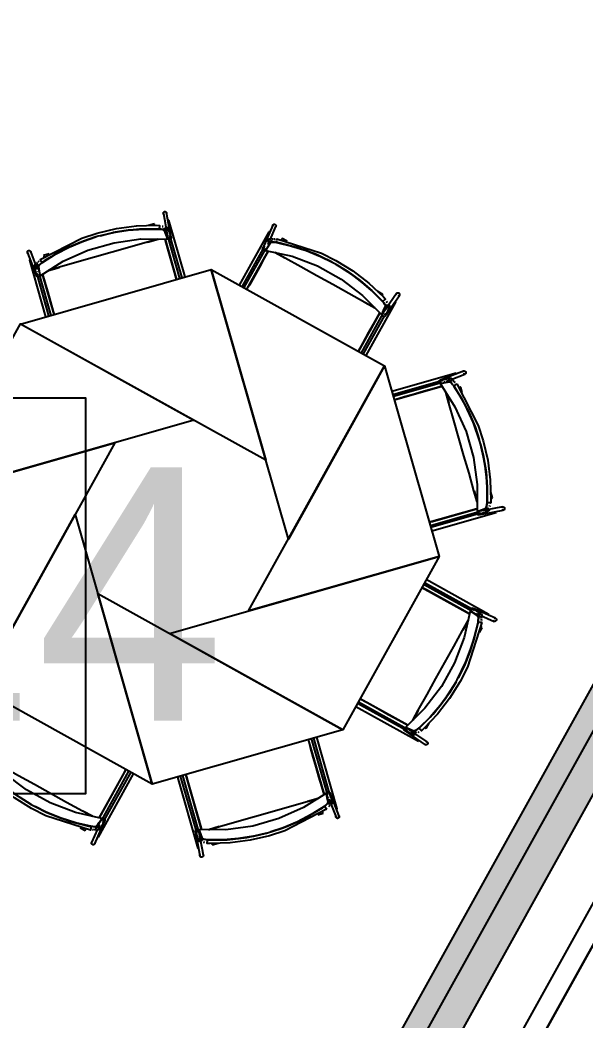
# Model space of a CAD drawing. Header units: metres. Extents: x 2.3 to 42.8, y 0.9 to 31.9.
# Drawn here: x 37.217 to 37.932, y 24.863 to 26.128 of the extents above; entities that cross this region are included whole.
import ezdxf

# ---------------------------------------------------------------- set-up
doc = ezdxf.new("R2010")
doc.units = ezdxf.units.M
for name, color, linetype in [('ARREDI', 9, 'Continuous'), ('PARETI_STRUTTURE', 7, 'Continuous'), ('PILASTRI_SETTI', 8, 'Continuous'), ('PORTE_SCALE', 2, 'Continuous'), ('WAYFINDING_RIQUADRI', 7, 'Continuous'), ('WAYFINDING_TESTI', 7, 'Continuous')]:
    doc.layers.add(name, color=color, linetype=linetype)

msp = doc.modelspace()

# ---------------------------------------------------------------- linework, layer by layer
at = {"layer": 'ARREDI'}
for points in [[(37.399, 25.8815), (37.3984, 25.882), (37.398, 25.8826), (37.3979, 25.8831), (37.3979, 25.8831), (37.3978, 25.8833), (37.3979, 25.8841), (37.3983, 25.8847)], [(37.3982, 25.8847), (37.3988, 25.8852), (37.3995, 25.8856), (37.4002, 25.8856), (37.401, 25.8854), (37.4016, 25.885), (37.402, 25.8843), (37.4021, 25.8839), (37.4021, 25.8836), (37.4021, 25.8829), (37.4017, 25.8822)], [(37.4041, 25.8745), (37.4034, 25.8743)], [(37.4048, 25.8747), (37.4046, 25.8746), (37.4041, 25.8745)], [(37.4049, 25.8747), (37.4049, 25.8747)], [(37.2452, 25.8213), (37.2432, 25.8199), (37.2415, 25.8183), (37.2404, 25.817), (37.2401, 25.8162), (37.2412, 25.8104), (37.2424, 25.8046), (37.2713, 25.8229), (37.3026, 25.8369), (37.3356, 25.8463), (37.3695, 25.851), (37.4037, 25.8508), (37.4016, 25.8563), (37.3995, 25.8618)], [(37.3181, 25.8551), (37.334, 25.859)], [(37.334, 25.8589), (37.3182, 25.8551)], [(37.3924, 25.8635), (37.3729, 25.8636), (37.3535, 25.8621), (37.3346, 25.8591)], [(37.3346, 25.8591), (37.3536, 25.8621), (37.373, 25.8636), (37.3925, 25.8635)], [(37.3872, 25.8681), (37.387, 25.8688), (37.3868, 25.8694), (37.3867, 25.8699), (37.3866, 25.8702)], [(37.3866, 25.8702), (37.3866, 25.8702)], [(37.3995, 25.8618), (37.3988, 25.8623), (37.3972, 25.8629), (37.395, 25.8633), (37.3925, 25.8635)], [(37.3925, 25.8635), (37.3951, 25.8633), (37.3973, 25.8629), (37.3989, 25.8623), (37.3996, 25.8618)], [(37.3928, 25.8652), (37.3928, 25.8645), (37.3928, 25.8641), (37.3927, 25.8638)], [(37.393, 25.8679), (37.393, 25.8681), (37.393, 25.8681), (37.393, 25.8681), (37.393, 25.8678), (37.3929, 25.8673), (37.3929, 25.8667), (37.3929, 25.8659), (37.3928, 25.8652)], [(37.3963, 25.8669), (37.3976, 25.8667)], [(37.3976, 25.8667), (37.3963, 25.8669)], [(37.4032, 25.8627), (37.4027, 25.8622), (37.402, 25.8619), (37.4012, 25.8618), (37.4005, 25.862), (37.3999, 25.8625), (37.3999, 25.8625), (37.3995, 25.8631), (37.3995, 25.8632), (37.3993, 25.8638), (37.3994, 25.8645)], [(37.3999, 25.8657), (37.402, 25.8601), (37.4025, 25.8588)], [(37.4003, 25.8657), (37.401, 25.866), (37.4017, 25.8661), (37.4025, 25.8659), (37.4031, 25.8655), (37.4031, 25.8654), (37.4035, 25.8649), (37.4035, 25.8647), (37.4036, 25.8641), (37.4035, 25.8634), (37.4032, 25.8627)], [(37.5321, 25.8598), (37.5317, 25.8601), (37.5314, 25.8602)], [(37.5314, 25.8602), (37.5314, 25.8602)], [(37.5327, 25.8595), (37.5321, 25.8598)], [(37.5361, 25.8668), (37.536, 25.8675), (37.5361, 25.8683), (37.5361, 25.8685), (37.5361, 25.8685), (37.5364, 25.8689), (37.5369, 25.8694), (37.5376, 25.8697), (37.5384, 25.8698), (37.5391, 25.8695), (37.5397, 25.8691), (37.5401, 25.8685)], [(37.5401, 25.8685), (37.5403, 25.8677), (37.5402, 25.867), (37.5401, 25.8668), (37.5401, 25.8668), (37.5399, 25.8663), (37.5393, 25.8658)], [(37.2452, 25.8213), (37.2616, 25.8317), (37.2789, 25.8407), (37.2969, 25.8483), (37.3127, 25.8536)], [(37.3127, 25.8536), (37.2969, 25.8483), (37.279, 25.8408), (37.2617, 25.8318), (37.2453, 25.8214)], [(37.3913, 25.8508), (37.3775, 25.8469), (37.3554, 25.8406), (37.3332, 25.8342), (37.311, 25.8279), (37.2888, 25.8215), (37.2667, 25.8152), (37.2529, 25.8112)], [(37.3779, 25.847), (37.3913, 25.8508)], [(37.4147, 25.7999), (37.4121, 25.8091), (37.4079, 25.8238), (37.4037, 25.8385), (37.4002, 25.8508)], [(37.404, 25.8538), (37.4037, 25.8508)], [(37.4037, 25.8508), (37.404, 25.8538)], [(37.4075, 25.8512), (37.4069, 25.8507), (37.4063, 25.8504), (37.4055, 25.8504), (37.4048, 25.8506), (37.4042, 25.851)], [(37.4052, 25.8546), (37.406, 25.8546), (37.4067, 25.8544), (37.4073, 25.854), (37.4077, 25.8534), (37.4079, 25.8529), (37.4079, 25.8529), (37.4079, 25.8527), (37.4078, 25.8519), (37.4075, 25.8512)], [(37.5409, 25.8465), (37.5385, 25.8468), (37.5362, 25.8469), (37.5345, 25.8468), (37.5337, 25.8464), (37.5304, 25.8415), (37.5271, 25.8366), (37.5605, 25.8291), (37.5925, 25.8169), (37.6224, 25.8002), (37.6497, 25.7795), (37.6738, 25.7551), (37.6762, 25.7605), (37.6786, 25.7659)], [(37.53, 25.844), (37.5309, 25.8454), (37.5333, 25.8489)], [(37.5303, 25.8482), (37.5301, 25.8489), (37.5302, 25.8496), (37.5304, 25.8501), (37.5305, 25.8503), (37.531, 25.8507), (37.5311, 25.8508), (37.5317, 25.8511), (37.5325, 25.8511), (37.5332, 25.8509), (37.5338, 25.8504)], [(37.5342, 25.8498), (37.5344, 25.849), (37.5343, 25.8483), (37.5341, 25.8478), (37.534, 25.8476), (37.5334, 25.8472), (37.5328, 25.8469), (37.532, 25.8469), (37.5313, 25.8471), (37.5307, 25.8475), (37.5303, 25.8482)], [(37.5336, 25.8464), (37.5344, 25.8468), (37.5361, 25.8469), (37.5383, 25.8468), (37.5409, 25.8465)], [(37.535, 25.8506), (37.5367, 25.8508)], [(37.5366, 25.8508), (37.535, 25.8506)], [(37.5389, 25.8507), (37.5376, 25.8507)], [(37.5378, 25.8507), (37.539, 25.8506)], [(37.5403, 25.8505), (37.5413, 25.8503)], [(37.5413, 25.8503), (37.5403, 25.8505)], [(37.5407, 25.8469), (37.5408, 25.8471), (37.5409, 25.8476), (37.541, 25.8482)], [(37.5409, 25.8465), (37.5599, 25.8421), (37.5785, 25.8363), (37.5965, 25.829), (37.6114, 25.8215)], [(37.6114, 25.8215), (37.5966, 25.829), (37.5785, 25.8363), (37.56, 25.8421), (37.541, 25.8464)], [(37.5411, 25.8489), (37.5412, 25.8497), (37.5413, 25.8503)], [(37.5414, 25.8508), (37.5415, 25.8511), (37.5415, 25.8511), (37.5415, 25.8511)], [(37.5481, 25.8516), (37.548, 25.8514), (37.5477, 25.851), (37.5474, 25.8504), (37.5471, 25.8498)], [(37.2275, 25.8324), (37.2268, 25.8328), (37.2264, 25.8333), (37.2263, 25.8336), (37.2262, 25.8336), (37.2261, 25.834), (37.2261, 25.8348), (37.2264, 25.8355), (37.2269, 25.836), (37.2276, 25.8364), (37.2283, 25.8365), (37.2291, 25.8363)], [(37.2291, 25.8364), (37.2297, 25.836), (37.2302, 25.8354), (37.2303, 25.8352), (37.2303, 25.8351), (37.2304, 25.8347), (37.2304, 25.8339), (37.2301, 25.8332)], [(37.5305, 25.8358), (37.5255, 25.8267), (37.5192, 25.8154), (37.5129, 25.8041), (37.5066, 25.7928), (37.5036, 25.7874)], [(37.5235, 25.8379), (37.5233, 25.8387), (37.5234, 25.8394), (37.5235, 25.8396), (37.5235, 25.8397), (37.5238, 25.8401), (37.5243, 25.8406), (37.525, 25.8409), (37.5258, 25.8409)], [(37.5272, 25.8375), (37.5267, 25.837), (37.526, 25.8367), (37.5253, 25.8367), (37.5245, 25.8369), (37.5239, 25.8373), (37.5235, 25.8379)], [(37.5271, 25.8366), (37.5274, 25.8389)], [(37.5392, 25.8339), (37.5514, 25.8271)], [(37.6651, 25.764), (37.6525, 25.7709), (37.6324, 25.7821), (37.6122, 25.7933), (37.592, 25.8045), (37.5718, 25.8158), (37.5517, 25.8269), (37.5392, 25.8339)], [(37.2295, 25.8246), (37.229, 25.8245), (37.2288, 25.8244), (37.2287, 25.8244), (37.2287, 25.8244)], [(37.2302, 25.8248), (37.2295, 25.8246)], [(37.2381, 25.8201), (37.2392, 25.8214)], [(37.2391, 25.8214), (37.2381, 25.8201)], [(37.2399, 25.822), (37.2409, 25.823)], [(37.2408, 25.8229), (37.2399, 25.822)], [(37.2401, 25.8162), (37.2404, 25.817), (37.2415, 25.8183), (37.2431, 25.8198), (37.2452, 25.8213)], [(37.2419, 25.8237), (37.2428, 25.8244)], [(37.2428, 25.8244), (37.2419, 25.8237)], [(37.2423, 25.8251), (37.2423, 25.825)], [(37.244, 25.8226), (37.2436, 25.8232), (37.2432, 25.8238), (37.2428, 25.8244), (37.2425, 25.8248), (37.2423, 25.825)], [(37.2448, 25.8215), (37.2447, 25.8217), (37.2444, 25.8221), (37.244, 25.8226)], [(37.2466, 25.8301), (37.2467, 25.8299), (37.2468, 25.8294), (37.247, 25.8288), (37.2472, 25.828)], [(37.2365, 25.8151), (37.2359, 25.8154), (37.2354, 25.816), (37.2352, 25.8166), (37.2352, 25.8167), (37.2352, 25.8174), (37.2352, 25.8174), (37.2355, 25.8181), (37.236, 25.8187), (37.2367, 25.819), (37.2374, 25.8191)], [(37.2381, 25.819), (37.2388, 25.8186), (37.2392, 25.818), (37.2394, 25.8174), (37.2395, 25.8173), (37.2394, 25.8166), (37.2391, 25.8159), (37.2386, 25.8153), (37.238, 25.815), (37.2372, 25.8149), (37.2365, 25.8151)], [(37.2392, 25.8119), (37.2389, 25.8135), (37.2381, 25.8177)], [(37.2397, 25.8094), (37.2395, 25.8103)], [(37.2529, 25.8112), (37.2663, 25.8151)], [(37.6303, 25.8103), (37.6163, 25.8187)], [(37.6163, 25.8187), (37.6303, 25.8102)], [(37.6748, 25.7722), (37.6611, 25.786), (37.6463, 25.7986), (37.6308, 25.8099)], [(37.6308, 25.8099), (37.6464, 25.7986), (37.6612, 25.7859), (37.6749, 25.7721)], [(37.2389, 25.803), (37.2383, 25.8034), (37.2378, 25.804), (37.2377, 25.8042), (37.2377, 25.8043), (37.2376, 25.8047), (37.2376, 25.8055), (37.2379, 25.8062), (37.2384, 25.8067)], [(37.2419, 25.8054), (37.2419, 25.8046), (37.2416, 25.8039), (37.2411, 25.8034), (37.2404, 25.803), (37.2397, 25.8029), (37.2389, 25.803)], [(37.2424, 25.8046), (37.241, 25.8064)], [(37.2454, 25.8065), (37.2482, 25.7965), (37.2518, 25.784), (37.2553, 25.7716), (37.2589, 25.7592), (37.2599, 25.7557)], [(37.6921, 25.781), (37.6923, 25.7817), (37.6925, 25.7821), (37.6925, 25.7822), (37.6926, 25.7824), (37.6932, 25.7828), (37.6939, 25.783)], [(37.6939, 25.7831), (37.6947, 25.783), (37.6954, 25.7828), (37.6959, 25.7823), (37.6963, 25.7816), (37.6964, 25.7809), (37.6963, 25.7801), (37.6961, 25.7797), (37.6961, 25.7797), (37.6959, 25.7795), (37.6953, 25.779), (37.6946, 25.7788)], [(37.6529, 25.7707), (37.6651, 25.764)], [(37.6744, 25.7791), (37.6747, 25.7797), (37.6751, 25.7803), (37.6753, 25.7807), (37.6754, 25.7809)], [(37.6786, 25.7659), (37.6785, 25.7668), (37.6777, 25.7683), (37.6764, 25.7702), (37.6749, 25.7721)], [(37.6749, 25.7721), (37.6765, 25.7701), (37.6778, 25.7683), (37.6785, 25.7668), (37.6787, 25.7659)], [(37.6763, 25.7731), (37.6758, 25.7726), (37.6754, 25.7723), (37.6753, 25.7722)], [(37.6783, 25.7749), (37.6785, 25.775), (37.6785, 25.775), (37.6785, 25.775), (37.6782, 25.7748), (37.6779, 25.7745), (37.6774, 25.7741), (37.6768, 25.7736), (37.6763, 25.7731)], [(37.68, 25.7718), (37.6807, 25.7708)], [(37.6808, 25.7707), (37.68, 25.7718)], [(37.6908, 25.7717), (37.6902, 25.772)], [(37.6916, 25.7713), (37.6916, 25.7713), (37.6915, 25.7713), (37.6913, 25.7715), (37.6908, 25.7717)], [(37.6444, 25.7092), (37.6503, 25.7198), (37.6577, 25.7331), (37.6651, 25.7465), (37.6713, 25.7577)], [(37.6816, 25.7684), (37.6792, 25.763), (37.6786, 25.7617)], [(37.6819, 25.764), (37.6811, 25.764), (37.6804, 25.7643), (37.6799, 25.7648), (37.6795, 25.7654), (37.6794, 25.7661), (37.6795, 25.7668), (37.6796, 25.767), (37.6799, 25.7675), (37.6805, 25.7679), (37.6812, 25.7682)], [(37.6826, 25.7679), (37.6832, 25.7674), (37.6836, 25.7668), (37.6837, 25.766), (37.6837, 25.766), (37.6836, 25.7653), (37.6835, 25.7652), (37.6832, 25.7647), (37.6826, 25.7642), (37.6819, 25.764)], [(37.6761, 25.7571), (37.6738, 25.7551)], [(37.6738, 25.7551), (37.6761, 25.7571)], [(37.6768, 25.7528), (37.676, 25.7529), (37.6753, 25.7531), (37.6748, 25.7536), (37.6744, 25.7543), (37.6743, 25.755)], [(37.6776, 25.7568), (37.6781, 25.7563), (37.6785, 25.7557), (37.6786, 25.7549), (37.6785, 25.7542), (37.6782, 25.7537), (37.6782, 25.7537), (37.6781, 25.7535), (37.6775, 25.7531), (37.6768, 25.7528)], [(37.7759, 25.6829), (37.7763, 25.6835), (37.7769, 25.684), (37.7771, 25.6841), (37.7771, 25.6841), (37.7776, 25.6842), (37.7783, 25.6842), (37.779, 25.6839), (37.7796, 25.6834), (37.7799, 25.6827), (37.78, 25.682), (37.7799, 25.6813)], [(37.7489, 25.6685), (37.7481, 25.6685), (37.7474, 25.6688), (37.7469, 25.6693), (37.7465, 25.6699), (37.7464, 25.6707), (37.7466, 25.6714)], [(37.7466, 25.6714), (37.747, 25.6721), (37.7475, 25.6725), (37.7478, 25.6726), (37.7478, 25.6726), (37.7482, 25.6728), (37.749, 25.6727), (37.7497, 25.6724), (37.7502, 25.6719)], [(37.7649, 25.6652), (37.7634, 25.6671), (37.7619, 25.6688), (37.7606, 25.6699), (37.7597, 25.6702), (37.7539, 25.6691), (37.7481, 25.668), (37.7664, 25.639), (37.7804, 25.6077), (37.7898, 25.5748), (37.7945, 25.5408), (37.7943, 25.5066), (37.7998, 25.5087), (37.8053, 25.5108)], [(37.7481, 25.668), (37.7499, 25.6694)], [(37.7529, 25.6706), (37.7538, 25.6708)], [(37.7554, 25.6711), (37.757, 25.6714), (37.7612, 25.6723)], [(37.7625, 25.6722), (37.7621, 25.6716), (37.7615, 25.6711), (37.761, 25.6709), (37.7608, 25.6709), (37.7601, 25.6709), (37.7594, 25.6712), (37.7589, 25.6717), (37.7585, 25.6724), (37.7584, 25.6731), (37.7586, 25.6739)], [(37.7586, 25.6739), (37.759, 25.6745), (37.7595, 25.675), (37.7601, 25.6752), (37.7602, 25.6752), (37.7609, 25.6752), (37.761, 25.6752), (37.7616, 25.6749), (37.7622, 25.6744), (37.7625, 25.6737), (37.7626, 25.673)], [(37.7597, 25.6703), (37.7605, 25.67), (37.7618, 25.6689), (37.7633, 25.6672), (37.7649, 25.6652)], [(37.7636, 25.6723), (37.7649, 25.6712)], [(37.7649, 25.6712), (37.7636, 25.6723)], [(37.7655, 25.6705), (37.7665, 25.6695)], [(37.7664, 25.6695), (37.7655, 25.6705)], [(37.7681, 25.6808), (37.768, 25.6813), (37.7679, 25.6816), (37.7679, 25.6816), (37.7679, 25.6816)], [(37.7683, 25.6802), (37.7681, 25.6808)], [(37.7799, 25.6813), (37.7795, 25.6806), (37.7789, 25.6802), (37.7787, 25.6801), (37.7787, 25.6801), (37.7782, 25.6799), (37.7774, 25.68), (37.7767, 25.6802)], [(37.75, 25.665), (37.74, 25.6621), (37.7276, 25.6586), (37.7151, 25.655), (37.7027, 25.6515), (37.6903, 25.6479)], [(37.7548, 25.6575), (37.7586, 25.644)], [(37.7943, 25.519), (37.7904, 25.5328), (37.7841, 25.5549), (37.7777, 25.5771), (37.7714, 25.5994), (37.765, 25.6216), (37.7587, 25.6437), (37.7548, 25.6575)], [(37.7649, 25.6652), (37.7752, 25.6487), (37.7842, 25.6314), (37.7918, 25.6135), (37.7971, 25.5976)], [(37.7971, 25.5976), (37.7919, 25.6134), (37.7843, 25.6314), (37.7753, 25.6486), (37.7649, 25.6651)], [(37.7651, 25.6656), (37.7652, 25.6657), (37.7656, 25.666), (37.7661, 25.6663)], [(37.7661, 25.6663), (37.7667, 25.6667), (37.7674, 25.6672), (37.7679, 25.6676), (37.7683, 25.6679), (37.7685, 25.668)], [(37.7672, 25.6684), (37.7679, 25.6676)], [(37.7679, 25.6676), (37.7673, 25.6684)], [(37.7686, 25.668), (37.7686, 25.668)], [(37.7736, 25.6637), (37.7734, 25.6637), (37.7729, 25.6635), (37.7723, 25.6633), (37.7716, 25.6631)], [(37.8025, 25.5764), (37.7986, 25.5922)], [(37.7986, 25.5922), (37.8025, 25.5763)], [(37.807, 25.518), (37.8071, 25.5374), (37.8056, 25.5568), (37.8026, 25.5758)], [(37.8026, 25.5757), (37.8056, 25.5567), (37.8071, 25.5373), (37.807, 25.5178)], [(37.7905, 25.5325), (37.7943, 25.519)], [(37.8053, 25.5108), (37.8059, 25.5115), (37.8064, 25.5131), (37.8068, 25.5154), (37.807, 25.5178)], [(37.807, 25.5178), (37.8068, 25.5153), (37.8064, 25.513), (37.8059, 25.5115), (37.8053, 25.5108)], [(37.8087, 25.5175), (37.8081, 25.5176), (37.8076, 25.5176), (37.8074, 25.5176)], [(37.8114, 25.5174), (37.8116, 25.5174), (37.8117, 25.5174), (37.8116, 25.5174), (37.8113, 25.5174), (37.8108, 25.5174), (37.8102, 25.5175), (37.8094, 25.5175), (37.8087, 25.5175)], [(37.8116, 25.5231), (37.8123, 25.5233), (37.813, 25.5235), (37.8134, 25.5236), (37.8137, 25.5237)], [(37.8137, 25.5237), (37.8137, 25.5237)], [(37.7341, 25.4929), (37.7379, 25.494), (37.7526, 25.4982), (37.7673, 25.5024), (37.782, 25.5066), (37.794, 25.5101)], [(37.7948, 25.5029), (37.7943, 25.5034), (37.7939, 25.5041), (37.7939, 25.5049), (37.7941, 25.5056), (37.7945, 25.5062)], [(37.7973, 25.5063), (37.7943, 25.5066)], [(37.7943, 25.5066), (37.7973, 25.5063)], [(37.7981, 25.5051), (37.7982, 25.5044), (37.798, 25.5037), (37.7975, 25.503), (37.7969, 25.5026), (37.7964, 25.5025), (37.7964, 25.5025), (37.7962, 25.5025), (37.7954, 25.5025), (37.7948, 25.5029)], [(37.8092, 25.5105), (37.8036, 25.5084), (37.8023, 25.5078)], [(37.8062, 25.5071), (37.8057, 25.5077), (37.8054, 25.5084), (37.8054, 25.5091), (37.8056, 25.5098), (37.806, 25.5104), (37.806, 25.5104), (37.8066, 25.5108), (37.8067, 25.5109), (37.8073, 25.511), (37.808, 25.5109)], [(37.8092, 25.5101), (37.8095, 25.5094), (37.8096, 25.5086), (37.8094, 25.5079), (37.809, 25.5073), (37.8089, 25.5073), (37.8084, 25.5069), (37.8082, 25.5068), (37.8076, 25.5067), (37.8069, 25.5068), (37.8062, 25.5071)], [(37.8104, 25.514), (37.8102, 25.5128)], [(37.8102, 25.5127), (37.8105, 25.514)], [(37.818, 25.5063), (37.8178, 25.5069)], [(37.8182, 25.5055), (37.8182, 25.5058), (37.818, 25.5063)], [(37.8182, 25.5055), (37.8182, 25.5055)], [(37.8251, 25.5113), (37.8255, 25.5119), (37.8261, 25.5123), (37.8266, 25.5125), (37.8266, 25.5125), (37.8268, 25.5125), (37.8276, 25.5124), (37.8283, 25.5121)], [(37.8282, 25.5121), (37.8288, 25.5116), (37.8291, 25.5109), (37.8291, 25.5101), (37.8289, 25.5094), (37.8285, 25.5088), (37.8279, 25.5084), (37.8274, 25.5082), (37.8274, 25.5082), (37.8271, 25.5082), (37.8264, 25.5083), (37.8257, 25.5086)], [(37.7848, 25.3773), (37.7757, 25.3824), (37.7644, 25.3887), (37.7531, 25.395), (37.7418, 25.4012), (37.7305, 25.4075), (37.7247, 25.4107)], [(37.7955, 25.367), (37.7958, 25.3694), (37.7959, 25.3717), (37.7958, 25.3734), (37.7954, 25.3742), (37.7905, 25.3775), (37.7856, 25.3808), (37.7781, 25.3474), (37.7659, 25.3154), (37.7492, 25.2854), (37.7285, 25.2581), (37.7042, 25.2341), (37.7095, 25.2316), (37.7149, 25.2292)], [(37.7856, 25.3808), (37.7879, 25.3805)], [(37.7865, 25.3806), (37.786, 25.3812), (37.7857, 25.3818), (37.7857, 25.3826), (37.7859, 25.3833), (37.7863, 25.3839), (37.787, 25.3843)], [(37.787, 25.3843), (37.7877, 25.3845), (37.7884, 25.3844), (37.7886, 25.3843), (37.7887, 25.3843), (37.7891, 25.3841), (37.7896, 25.3835), (37.7899, 25.3828), (37.7899, 25.3821), (37.7897, 25.3815)], [(37.713, 25.2428), (37.72, 25.2553), (37.7311, 25.2754), (37.7423, 25.2956), (37.7536, 25.3158), (37.7648, 25.336), (37.7759, 25.3561), (37.7829, 25.3687)], [(37.7955, 25.367), (37.7912, 25.348), (37.7853, 25.3294), (37.778, 25.3113), (37.7705, 25.2964)], [(37.7705, 25.2964), (37.778, 25.3113), (37.7853, 25.3293), (37.7911, 25.3479), (37.7955, 25.3668)], [(37.7829, 25.3687), (37.7761, 25.3565)], [(37.793, 25.3779), (37.7944, 25.377), (37.7979, 25.3746)], [(37.7954, 25.3742), (37.7958, 25.3734), (37.7959, 25.3718), (37.7958, 25.3695), (37.7955, 25.367)], [(37.7988, 25.3737), (37.7981, 25.3735), (37.7973, 25.3736), (37.7968, 25.3738), (37.7967, 25.3739), (37.7962, 25.3744), (37.7959, 25.3751), (37.7959, 25.3758), (37.7961, 25.3766), (37.7965, 25.3772), (37.7972, 25.3776)], [(37.7959, 25.3671), (37.7961, 25.3671), (37.7966, 25.367), (37.7972, 25.3669)], [(37.7972, 25.3776), (37.7979, 25.3777), (37.7986, 25.3777), (37.7992, 25.3774), (37.7993, 25.3773), (37.7998, 25.3768), (37.7998, 25.3768), (37.8001, 25.3761), (37.8001, 25.3754), (37.7999, 25.3747), (37.7994, 25.3741)], [(37.7979, 25.3668), (37.7987, 25.3666), (37.7993, 25.3665)], [(37.7995, 25.3676), (37.7993, 25.3665)], [(37.7993, 25.3665), (37.7995, 25.3676)], [(37.7998, 25.3712), (37.7996, 25.3729)], [(37.7996, 25.3728), (37.7998, 25.3712)], [(37.7997, 25.37), (37.7996, 25.3689)], [(37.7997, 25.369), (37.7997, 25.3703)], [(37.7998, 25.3664), (37.8001, 25.3664), (37.8001, 25.3664), (37.8001, 25.3664)], [(37.8085, 25.3752), (37.8088, 25.3757)], [(37.8088, 25.3757), (37.8091, 25.3762), (37.8092, 25.3764)], [(37.8092, 25.3765), (37.8092, 25.3765)], [(37.8175, 25.3678), (37.8168, 25.3676), (37.816, 25.3677), (37.8158, 25.3678), (37.8158, 25.3678), (37.8154, 25.368), (37.8148, 25.3685)], [(37.8158, 25.3717), (37.8165, 25.3719), (37.8173, 25.3718), (37.8175, 25.3717), (37.8175, 25.3717), (37.8179, 25.3715), (37.8184, 25.3709), (37.8187, 25.3702), (37.8188, 25.3695), (37.8186, 25.3688), (37.8181, 25.3682), (37.8175, 25.3678)], [(37.8006, 25.3598), (37.8004, 25.3599), (37.8, 25.3601), (37.7994, 25.3604), (37.7988, 25.3608)], [(37.7158, 24.5532), (38.1554, 25.345)], [(37.7593, 25.2776), (37.7677, 25.2915)], [(37.7678, 25.2915), (37.7593, 25.2776)], [(37.7589, 25.277), (37.7476, 25.2615), (37.7349, 25.2467), (37.7211, 25.233)], [(37.7212, 25.2331), (37.735, 25.2468), (37.7476, 25.2615), (37.7589, 25.2771)], [(37.6465, 25.27), (37.6554, 25.265), (37.6688, 25.2576), (37.6821, 25.2502), (37.6955, 25.2428), (37.7067, 25.2366)], [(37.7198, 25.255), (37.713, 25.2428)], [(37.7019, 25.2311), (37.7019, 25.2318), (37.7021, 25.2325), (37.7026, 25.2331), (37.7033, 25.2334), (37.704, 25.2336)], [(37.7058, 25.2303), (37.7053, 25.2297), (37.7047, 25.2294), (37.7039, 25.2292), (37.7032, 25.2294), (37.7028, 25.2296), (37.7027, 25.2296), (37.7025, 25.2298), (37.7021, 25.2304), (37.7019, 25.2311)], [(37.7061, 25.2317), (37.7042, 25.2341)], [(37.7042, 25.2341), (37.7061, 25.2317)], [(37.7174, 25.2263), (37.712, 25.2287), (37.7107, 25.2293)], [(37.713, 25.226), (37.713, 25.2267), (37.7133, 25.2274), (37.7138, 25.228), (37.7144, 25.2284), (37.7151, 25.2285), (37.7158, 25.2283), (37.716, 25.2283), (37.7165, 25.228), (37.7169, 25.2274), (37.7172, 25.2267)], [(37.7149, 25.2292), (37.7158, 25.2293), (37.7173, 25.2301), (37.7192, 25.2314), (37.7211, 25.233)], [(37.7211, 25.233), (37.7191, 25.2314), (37.7173, 25.2301), (37.7158, 25.2293), (37.7149, 25.2292)], [(37.7197, 25.2271), (37.7208, 25.2279)], [(37.7208, 25.2279), (37.7198, 25.2272)], [(37.7221, 25.2316), (37.7216, 25.2321), (37.7213, 25.2324), (37.7212, 25.2326)], [(37.7239, 25.2296), (37.724, 25.2294), (37.7241, 25.2294), (37.724, 25.2294), (37.7238, 25.2296), (37.7235, 25.23), (37.7231, 25.2305), (37.7226, 25.231), (37.7221, 25.2316)], [(37.7281, 25.2335), (37.7287, 25.2331), (37.7293, 25.2328), (37.7297, 25.2326), (37.73, 25.2324)], [(37.601, 25.1488), (37.5981, 25.1588), (37.5945, 25.1712), (37.591, 25.1836), (37.5874, 25.1961), (37.5839, 25.2085), (37.5811, 25.2183)], [(37.7169, 25.2252), (37.7164, 25.2247), (37.7158, 25.2243), (37.715, 25.2242), (37.715, 25.2242), (37.7143, 25.2243), (37.7142, 25.2244), (37.7137, 25.2247), (37.7132, 25.2253), (37.713, 25.226)], [(37.7203, 25.2163), (37.7203, 25.2163), (37.7203, 25.2163), (37.7205, 25.2166), (37.7207, 25.217)], [(37.7207, 25.217), (37.721, 25.2176)], [(37.7321, 25.2139), (37.732, 25.2132), (37.7318, 25.2125), (37.7313, 25.2119), (37.7306, 25.2115), (37.7299, 25.2114), (37.7291, 25.2116), (37.7287, 25.2118), (37.7287, 25.2118), (37.7285, 25.212), (37.728, 25.2125), (37.7278, 25.2132)], [(37.73, 25.2157), (37.7307, 25.2156), (37.7312, 25.2154), (37.7312, 25.2154), (37.7314, 25.2152), (37.7318, 25.2146), (37.7321, 25.2139)], [(37.3066, 25.1087), (37.3089, 25.1083), (37.3112, 25.1082), (37.3129, 25.1083), (37.3137, 25.1087), (37.317, 25.1136), (37.3203, 25.1185), (37.2869, 25.1261), (37.2549, 25.1383), (37.2249, 25.1549), (37.1976, 25.1756), (37.1736, 25.2), (37.1712, 25.1946), (37.1687, 25.1892)], [(37.1823, 25.1911), (37.1948, 25.1842), (37.215, 25.173), (37.2351, 25.1618), (37.2554, 25.1506), (37.2755, 25.1394), (37.2957, 25.1282), (37.3082, 25.1213)], [(37.3169, 25.1193), (37.3219, 25.1284), (37.3282, 25.1397), (37.3345, 25.151), (37.3407, 25.1623), (37.347, 25.1736), (37.3507, 25.1803)], [(37.4262, 25.1741), (37.43, 25.1608), (37.4342, 25.1461), (37.4384, 25.1314), (37.4426, 25.1167), (37.4461, 25.1045)], [(37.6012, 25.1339), (37.6031, 25.1354), (37.6048, 25.1369), (37.6059, 25.1382), (37.6062, 25.139), (37.6051, 25.1448), (37.6039, 25.1506), (37.575, 25.1324), (37.5437, 25.1184), (37.5108, 25.1089), (37.4768, 25.1043), (37.4426, 25.1045), (37.4447, 25.099), (37.4468, 25.0934)], [(37.6039, 25.1506), (37.6053, 25.1488)], [(37.6044, 25.1499), (37.6045, 25.1506), (37.6047, 25.1513), (37.6052, 25.1519), (37.6059, 25.1522), (37.6067, 25.1524), (37.6074, 25.1522)], [(37.6074, 25.1522), (37.608, 25.1518), (37.6085, 25.1512), (37.6086, 25.151), (37.6086, 25.151), (37.6087, 25.1505), (37.6087, 25.1498), (37.6084, 25.1491), (37.6079, 25.1485)], [(37.2171, 25.1449), (37.231, 25.1364)], [(37.231, 25.1364), (37.2171, 25.1449)], [(37.455, 25.1044), (37.4688, 25.1084), (37.4909, 25.1147), (37.5131, 25.121), (37.5353, 25.1274), (37.5575, 25.1337), (37.5797, 25.1401), (37.5934, 25.144)], [(37.5934, 25.144), (37.58, 25.1402)], [(37.6062, 25.139), (37.6059, 25.1382), (37.6049, 25.137), (37.6032, 25.1354), (37.6012, 25.1339)], [(37.6066, 25.1459), (37.6068, 25.1449)], [(37.6082, 25.1363), (37.6076, 25.1367), (37.6071, 25.1373), (37.6069, 25.1378), (37.6069, 25.138), (37.6069, 25.1387), (37.6072, 25.1394), (37.6077, 25.1399), (37.6084, 25.1402), (37.6091, 25.1403), (37.6098, 25.1402)], [(37.6071, 25.1434), (37.6074, 25.1417), (37.6082, 25.1375)], [(37.6098, 25.1402), (37.6105, 25.1398), (37.6109, 25.1392), (37.6111, 25.1387), (37.6112, 25.1385), (37.6112, 25.1379), (37.6111, 25.1378), (37.6108, 25.1371), (37.6103, 25.1366), (37.6097, 25.1362), (37.6089, 25.1361)], [(37.2359, 25.1337), (37.2508, 25.1262), (37.2688, 25.1188), (37.2874, 25.113), (37.3064, 25.1087)], [(37.3065, 25.1087), (37.2875, 25.113), (37.2689, 25.1188), (37.2508, 25.1261), (37.2359, 25.1337)], [(37.3082, 25.1213), (37.296, 25.128)], [(37.6012, 25.1339), (37.5847, 25.1235), (37.5674, 25.1145), (37.5494, 25.1069), (37.5336, 25.1017)], [(37.5336, 25.1017), (37.5494, 25.1069), (37.5673, 25.1145), (37.5846, 25.1235), (37.601, 25.1338)], [(37.5997, 25.1251), (37.5996, 25.1254), (37.5995, 25.1259), (37.5993, 25.1265), (37.5991, 25.1272)], [(37.6015, 25.1337), (37.6017, 25.1335), (37.6019, 25.1331), (37.6023, 25.1326)], [(37.6023, 25.1326), (37.6027, 25.132), (37.6032, 25.1314), (37.6035, 25.1309), (37.6038, 25.1305), (37.604, 25.1302)], [(37.6044, 25.1315), (37.6035, 25.1309)], [(37.6035, 25.1309), (37.6044, 25.1315)], [(37.604, 25.1302), (37.604, 25.1302)], [(37.6082, 25.1351), (37.6072, 25.1338)], [(37.6072, 25.1339), (37.6083, 25.1351)], [(37.6161, 25.1305), (37.6168, 25.1307)], [(37.6168, 25.1307), (37.6173, 25.1308), (37.6176, 25.1309), (37.6176, 25.1309), (37.6176, 25.1309)], [(37.3203, 25.1185), (37.32, 25.1163)], [(37.3201, 25.1176), (37.3207, 25.1182), (37.3214, 25.1184), (37.3221, 25.1185), (37.3228, 25.1183), (37.3234, 25.1178), (37.3238, 25.1172)], [(37.3238, 25.1172), (37.324, 25.1165), (37.3239, 25.1157), (37.3238, 25.1155), (37.3238, 25.1155), (37.3236, 25.1151), (37.3231, 25.1145), (37.3224, 25.1143), (37.3216, 25.1142)], [(37.6173, 25.1189), (37.6166, 25.1193), (37.6162, 25.1199), (37.6161, 25.1201), (37.616, 25.1201), (37.6159, 25.1206), (37.6159, 25.1213), (37.6162, 25.122)], [(37.6189, 25.1229), (37.6195, 25.1225), (37.62, 25.1219), (37.6201, 25.1217), (37.6201, 25.1217), (37.6202, 25.1212), (37.6202, 25.1205), (37.6199, 25.1198), (37.6194, 25.1192), (37.6187, 25.1189), (37.618, 25.1187), (37.6173, 25.1189)], [(37.2993, 25.1035), (37.2994, 25.1037), (37.2996, 25.1041), (37.2999, 25.1047), (37.3003, 25.1054)], [(37.3066, 25.1047), (37.3058, 25.1049)], [(37.3059, 25.1043), (37.3059, 25.104), (37.3059, 25.104), (37.3059, 25.104)], [(37.3063, 25.1062), (37.3061, 25.1055), (37.306, 25.1048)], [(37.306, 25.1048), (37.3066, 25.1047)], [(37.3066, 25.1082), (37.3066, 25.108), (37.3065, 25.1076), (37.3064, 25.1069)], [(37.3137, 25.1087), (37.3129, 25.1083), (37.3113, 25.1082), (37.309, 25.1083), (37.3065, 25.1087)], [(37.3095, 25.1044), (37.3084, 25.1045)], [(37.3085, 25.1045), (37.3098, 25.1044)], [(37.3124, 25.1045), (37.3107, 25.1044)], [(37.3108, 25.1044), (37.3124, 25.1045)], [(37.3132, 25.1054), (37.313, 25.1061), (37.3131, 25.1068), (37.3133, 25.1073), (37.3134, 25.1075), (37.3139, 25.108), (37.3146, 25.1082), (37.3154, 25.1083), (37.3161, 25.1081), (37.3167, 25.1076), (37.3171, 25.107)], [(37.3171, 25.107), (37.3173, 25.1062), (37.3172, 25.1055), (37.3169, 25.105), (37.3168, 25.1048), (37.3164, 25.1044), (37.3163, 25.1044), (37.3156, 25.1041), (37.3149, 25.104), (37.3142, 25.1043), (37.3136, 25.1047)], [(37.3174, 25.1111), (37.3165, 25.1098), (37.3141, 25.1062)], [(37.4411, 25.1007), (37.4404, 25.1006), (37.4396, 25.1008), (37.439, 25.1013), (37.4386, 25.1019), (37.4385, 25.1023), (37.4385, 25.1023), (37.4384, 25.1026), (37.4385, 25.1033), (37.4389, 25.104)], [(37.4388, 25.104), (37.4394, 25.1045), (37.4401, 25.1048), (37.4408, 25.1049), (37.4416, 25.1047), (37.4422, 25.1042)], [(37.4423, 25.1015), (37.4426, 25.1045)], [(37.4426, 25.1045), (37.4423, 25.1015)], [(37.4684, 25.1083), (37.455, 25.1044)], [(37.5123, 25.0963), (37.5282, 25.1001)], [(37.5282, 25.1001), (37.5123, 25.0963)], [(37.3073, 25.0867), (37.3071, 25.0874), (37.3072, 25.0881), (37.3073, 25.0884), (37.3073, 25.0884), (37.3075, 25.0888), (37.3081, 25.0893)], [(37.3112, 25.0883), (37.3114, 25.0876), (37.3113, 25.0869), (37.3112, 25.0866), (37.3112, 25.0866), (37.311, 25.0862), (37.3104, 25.0857), (37.3098, 25.0854), (37.309, 25.0854), (37.3083, 25.0856), (37.3077, 25.086), (37.3073, 25.0867)], [(37.3147, 25.0956), (37.3153, 25.0953)], [(37.3153, 25.0953), (37.3157, 25.0951), (37.316, 25.0949)], [(37.316, 25.0949), (37.316, 25.0949)], [(37.446, 25.0895), (37.4453, 25.0892), (37.4446, 25.0892), (37.4439, 25.0894), (37.4433, 25.0898), (37.4432, 25.0898), (37.4429, 25.0904), (37.4428, 25.0905), (37.4427, 25.0911), (37.4428, 25.0919), (37.4431, 25.0925)], [(37.4431, 25.0925), (37.4437, 25.093), (37.4444, 25.0933), (37.4451, 25.0934), (37.4458, 25.0932), (37.4464, 25.0928), (37.4464, 25.0928), (37.4468, 25.0922), (37.4469, 25.092), (37.447, 25.0915), (37.4469, 25.0907)], [(37.4465, 25.0896), (37.4443, 25.0951), (37.4438, 25.0965)], [(37.4468, 25.0934), (37.4475, 25.0929), (37.4491, 25.0924), (37.4514, 25.092), (37.4538, 25.0918)], [(37.4538, 25.0918), (37.4512, 25.092), (37.449, 25.0924), (37.4475, 25.0929), (37.4468, 25.0934)], [(37.4487, 25.0885), (37.45, 25.0883)], [(37.45, 25.0883), (37.4488, 25.0885)], [(37.4534, 25.0874), (37.4533, 25.0871), (37.4533, 25.0871), (37.4533, 25.0871), (37.4534, 25.0874), (37.4534, 25.0879), (37.4534, 25.0886), (37.4535, 25.0893), (37.4535, 25.0901)], [(37.4535, 25.0901), (37.4536, 25.0907), (37.4536, 25.0912), (37.4536, 25.0914)], [(37.5117, 25.0962), (37.4927, 25.0932), (37.4733, 25.0917), (37.4538, 25.0918)], [(37.454, 25.0918), (37.4734, 25.0917), (37.4928, 25.0932), (37.5117, 25.0962)], [(37.4591, 25.0872), (37.4593, 25.0864), (37.4595, 25.0858), (37.4596, 25.0854), (37.4597, 25.0851)], [(37.4414, 25.0805), (37.4414, 25.0805)], [(37.4415, 25.0805), (37.4418, 25.0806), (37.4423, 25.0807)], [(37.4423, 25.0807), (37.4429, 25.0809)], [(37.4597, 25.0851), (37.4597, 25.0851)], [(37.4481, 25.0705), (37.4475, 25.07), (37.4468, 25.0697), (37.4461, 25.0697), (37.4454, 25.0698), (37.4448, 25.0703), (37.4444, 25.0709), (37.4442, 25.0714), (37.4442, 25.0716), (37.4443, 25.0724), (37.4446, 25.073)], [(37.4473, 25.0737), (37.4479, 25.0733), (37.4483, 25.0726), (37.4485, 25.0722), (37.4485, 25.0722), (37.4485, 25.0719), (37.4484, 25.0712), (37.4481, 25.0705)]]:
    msp.add_lwpolyline(points, dxfattribs=at)
for points in [[(37.2175, 25.7435), (37.4584, 25.8124), (37.5273, 25.5715)], [(37.4584, 25.8124), (37.6775, 25.6908), (37.5559, 25.4717)], [(37.0959, 25.5245), (37.2175, 25.7436), (37.4366, 25.6219)], [(37.6775, 25.6908), (37.7464, 25.4499), (37.5055, 25.381)], [(37.1648, 25.2836), (37.0959, 25.5245), (37.3368, 25.5934)], [(37.3838, 25.1619), (37.1648, 25.2836), (37.2864, 25.5026)], [(37.7464, 25.4499), (37.6248, 25.2308), (37.4057, 25.3525)], [(37.6248, 25.2308), (37.3838, 25.1619), (37.315, 25.4028)], [(38.0674, 25.3762), (38.033, 25.3953), (37.6118, 24.6368), (37.6463, 24.6177)], [(38.1554, 25.345), (37.7157, 24.5532), (37.7161, 24.553), (38.1557, 25.3448)]]:
    msp.add_lwpolyline(points, close=True, dxfattribs=at)
at = {"layer": 'PARETI_STRUTTURE'}
for points in [[(37.6488, 24.6197), (37.7059, 24.588), (38.5603, 26.1267), (38.5031, 26.1584)], [(38.3777, 26.0745), (37.5885, 24.6531), (37.6143, 24.6388)], [(37.3979, 25.8831), (37.4036, 25.8521)], [(37.4079, 25.8529), (37.4021, 25.8839)], [(37.4254, 25.803), (37.4049, 25.8747)], [(37.3142, 25.8585), (37.3389, 25.8643), (37.3639, 25.8675), (37.3892, 25.8683), (37.393, 25.8681)], [(37.3927, 25.8638), (37.3676, 25.8634), (37.3427, 25.8605), (37.3182, 25.8551), (37.3154, 25.8544)], [(37.3866, 25.8702), (37.3793, 25.8681)], [(37.4034, 25.8522), (37.4034, 25.8523), (37.4033, 25.8524), (37.4033, 25.8526), (37.4032, 25.8527), (37.4032, 25.8528), (37.4031, 25.8529), (37.4031, 25.853), (37.403, 25.8532), (37.403, 25.8533), (37.4029, 25.8534), (37.4029, 25.8535), (37.4029, 25.8537), (37.4028, 25.8538), (37.4028, 25.8539), (37.4027, 25.854), (37.4027, 25.8542), (37.4026, 25.8543), (37.4026, 25.8544), (37.4026, 25.8545), (37.4025, 25.8547), (37.4025, 25.8548), (37.4024, 25.8549), (37.4024, 25.855), (37.4023, 25.8551), (37.4023, 25.8553), (37.4022, 25.8554), (37.4022, 25.8555), (37.4022, 25.8556), (37.4021, 25.8558), (37.4021, 25.8559), (37.402, 25.856), (37.402, 25.8561), (37.4019, 25.8563), (37.4019, 25.8564), (37.4019, 25.8565), (37.4018, 25.8566), (37.4018, 25.8568), (37.4017, 25.8569), (37.4017, 25.857), (37.4016, 25.8571), (37.4016, 25.8573), (37.4015, 25.8574), (37.4015, 25.8575), (37.4014, 25.8576), (37.4014, 25.8577), (37.4014, 25.8579), (37.4013, 25.858), (37.4013, 25.8581), (37.4012, 25.8582), (37.4012, 25.8584), (37.4011, 25.8585), (37.4011, 25.8586), (37.4011, 25.8587), (37.401, 25.8588), (37.401, 25.859), (37.4009, 25.8591), (37.4009, 25.8592), (37.4008, 25.8593), (37.4008, 25.8595), (37.4007, 25.8596), (37.4007, 25.8597), (37.4007, 25.8598), (37.4006, 25.86), (37.4006, 25.8601), (37.4005, 25.8602), (37.4005, 25.8603), (37.4004, 25.8605), (37.4004, 25.8606), (37.4004, 25.8607), (37.4003, 25.8608), (37.4003, 25.8609), (37.4002, 25.8611), (37.4002, 25.8612), (37.4001, 25.8613), (37.4001, 25.8614), (37.4, 25.8616), (37.4, 25.8617), (37.3999, 25.8618), (37.3999, 25.8619), (37.3999, 25.8621), (37.3998, 25.8622), (37.3998, 25.8623), (37.3997, 25.8624), (37.3997, 25.8626), (37.3996, 25.8627), (37.3996, 25.8628), (37.3996, 25.8629), (37.3995, 25.8631), (37.3995, 25.8632), (37.3994, 25.8632)], [(37.4018, 25.861), (37.4015, 25.8619)], [(37.4035, 25.8647), (37.4075, 25.8536)], [(37.5314, 25.8602), (37.4939, 25.7928)], [(37.5361, 25.8685), (37.5235, 25.8396)], [(37.5328, 25.8501), (37.5401, 25.8668)], [(37.2423, 25.8251), (37.295, 25.8522), (37.3142, 25.8585)], [(37.3154, 25.8544), (37.2917, 25.8463), (37.2689, 25.8358), (37.2473, 25.8232), (37.2448, 25.8215)], [(37.4002, 25.8508), (37.4147, 25.7999)], [(37.4189, 25.8011), (37.404, 25.8532)], [(37.4058, 25.8557), (37.4066, 25.8529)], [(37.4067, 25.8527), (37.4213, 25.8018)], [(37.5341, 25.8478), (37.5277, 25.8379)], [(37.5305, 25.8447), (37.5324, 25.8491)], [(37.5318, 25.847), (37.5309, 25.8453)], [(37.6139, 25.8201), (37.5914, 25.8312), (37.5679, 25.8399), (37.5437, 25.8463), (37.5407, 25.8469)], [(37.5415, 25.8511), (37.5979, 25.833), (37.616, 25.8239)], [(37.5544, 25.8482), (37.5481, 25.8517)], [(37.2262, 25.8336), (37.2377, 25.8042)], [(37.2369, 25.8182), (37.2303, 25.8351)], [(37.4977, 25.7907), (37.5261, 25.8419)], [(37.5271, 25.8386), (37.4998, 25.7895)], [(37.5036, 25.7874), (37.5305, 25.8358)], [(37.5275, 25.8379), (37.5279, 25.8389)], [(37.2287, 25.8244), (37.2492, 25.7526)], [(37.2535, 25.8321), (37.2466, 25.8302)], [(37.616, 25.8239), (37.6375, 25.8106), (37.6575, 25.7951), (37.6759, 25.7778), (37.6785, 25.775)], [(37.2391, 25.8127), (37.2372, 25.8175)], [(37.2384, 25.8153), (37.2389, 25.8135)], [(37.2394, 25.8174), (37.2419, 25.806)], [(37.6753, 25.7722), (37.6572, 25.7897), (37.6375, 25.8052), (37.6164, 25.8187), (37.6139, 25.8201)], [(37.2534, 25.7538), (37.238, 25.8077)], [(37.241, 25.806), (37.2558, 25.7545)], [(37.2418, 25.8058), (37.2414, 25.8068)], [(37.2599, 25.7557), (37.2454, 25.8065)], [(37.6754, 25.781), (37.6688, 25.7847)], [(37.6541, 25.7038), (37.6916, 25.7713)], [(37.6925, 25.7822), (37.6747, 25.7562)], [(37.6782, 25.7537), (37.6961, 25.7797)], [(37.6713, 25.7577), (37.6444, 25.7092)], [(37.6746, 25.7564), (37.6746, 25.7565), (37.6747, 25.7566), (37.6747, 25.7568), (37.6748, 25.7569), (37.6748, 25.757), (37.6749, 25.7571), (37.6749, 25.7572), (37.675, 25.7573), (37.6751, 25.7575), (37.6751, 25.7576), (37.6752, 25.7577), (37.6752, 25.7578), (37.6753, 25.7579), (37.6753, 25.7581), (37.6754, 25.7582), (37.6755, 25.7583), (37.6755, 25.7584), (37.6756, 25.7585), (37.6756, 25.7586), (37.6757, 25.7588), (37.6757, 25.7589), (37.6758, 25.759), (37.6758, 25.7591), (37.6759, 25.7592), (37.676, 25.7594), (37.676, 25.7595), (37.6761, 25.7596), (37.6761, 25.7597), (37.6762, 25.7598), (37.6762, 25.76), (37.6763, 25.7601), (37.6763, 25.7602), (37.6764, 25.7603), (37.6765, 25.7604), (37.6765, 25.7605), (37.6766, 25.7607), (37.6766, 25.7608), (37.6767, 25.7609), (37.6768, 25.761), (37.6768, 25.7611), (37.6769, 25.7613), (37.6769, 25.7614), (37.677, 25.7615), (37.677, 25.7616), (37.6771, 25.7617), (37.6771, 25.7619), (37.6772, 25.762), (37.6773, 25.7621), (37.6773, 25.7622), (37.6774, 25.7623), (37.6774, 25.7624), (37.6775, 25.7626), (37.6775, 25.7627), (37.6776, 25.7628), (37.6776, 25.7629), (37.6777, 25.763), (37.6778, 25.7632), (37.6778, 25.7633), (37.6779, 25.7634), (37.6779, 25.7635), (37.678, 25.7636), (37.678, 25.7637), (37.6781, 25.7639), (37.6782, 25.764), (37.6782, 25.7641), (37.6783, 25.7642), (37.6783, 25.7643), (37.6784, 25.7645), (37.6784, 25.7646), (37.6785, 25.7647), (37.6785, 25.7648), (37.6786, 25.7649), (37.6787, 25.765), (37.6787, 25.7652), (37.6788, 25.7653), (37.6788, 25.7654), (37.6789, 25.7655), (37.6789, 25.7656), (37.679, 25.7658), (37.679, 25.7659), (37.6791, 25.766), (37.6792, 25.7661), (37.6792, 25.7662), (37.6793, 25.7664), (37.6793, 25.7665), (37.6794, 25.7666), (37.6794, 25.7667), (37.6795, 25.7668), (37.6796, 25.767), (37.6796, 25.767)], [(37.6835, 25.7652), (37.6785, 25.7545)], [(37.6792, 25.763), (37.6801, 25.7646)], [(37.6482, 25.7071), (37.6757, 25.7567)], [(37.6772, 25.7544), (37.6503, 25.7059)], [(37.6788, 25.7572), (37.6773, 25.7546)], [(37.7771, 25.6841), (37.7478, 25.6726)], [(37.7679, 25.6816), (37.6868, 25.6584)], [(37.688, 25.6543), (37.7512, 25.6724)], [(37.7495, 25.6693), (37.6886, 25.6519)], [(37.761, 25.6709), (37.7495, 25.6684)], [(37.7563, 25.6713), (37.761, 25.6731)], [(37.7588, 25.672), (37.757, 25.6715)], [(37.7617, 25.6734), (37.7787, 25.6801)], [(37.6898, 25.6477), (37.75, 25.665)], [(37.7493, 25.6686), (37.7503, 25.669)], [(37.7979, 25.5949), (37.7898, 25.6186), (37.7793, 25.6415), (37.7667, 25.6631), (37.765, 25.6655)], [(37.7686, 25.668), (37.7957, 25.6153), (37.802, 25.5961)], [(37.7756, 25.6569), (37.7737, 25.6637)], [(37.8073, 25.5176), (37.807, 25.5427), (37.8041, 25.5676), (37.7986, 25.5921), (37.7979, 25.5949)], [(37.802, 25.5961), (37.8078, 25.5715), (37.811, 25.5464), (37.8118, 25.5211), (37.8117, 25.5174)], [(37.8137, 25.5237), (37.8116, 25.5311)], [(37.7939, 25.5101), (37.7341, 25.493)], [(37.7353, 25.4888), (37.7968, 25.5064)], [(37.7371, 25.4823), (37.8183, 25.5055)], [(37.8266, 25.5125), (37.7956, 25.5067)], [(37.7957, 25.507), (37.7958, 25.507), (37.7959, 25.507), (37.7961, 25.5071), (37.7962, 25.5071), (37.7963, 25.5072), (37.7964, 25.5072), (37.7966, 25.5073), (37.7967, 25.5073), (37.7968, 25.5074), (37.7969, 25.5074), (37.7971, 25.5074), (37.7972, 25.5075), (37.7973, 25.5075), (37.7974, 25.5076), (37.7975, 25.5076), (37.7977, 25.5077), (37.7978, 25.5077), (37.7979, 25.5078), (37.798, 25.5078), (37.7982, 25.5078), (37.7983, 25.5079), (37.7984, 25.5079), (37.7985, 25.508), (37.7987, 25.508), (37.7988, 25.5081), (37.7989, 25.5081), (37.799, 25.5082), (37.7992, 25.5082), (37.7993, 25.5082), (37.7994, 25.5083), (37.7995, 25.5083), (37.7997, 25.5084), (37.7998, 25.5084), (37.7999, 25.5085), (37.8, 25.5085), (37.8001, 25.5085), (37.8003, 25.5086), (37.8004, 25.5086), (37.8005, 25.5087), (37.8006, 25.5087), (37.8008, 25.5088), (37.8009, 25.5088), (37.801, 25.5089), (37.8011, 25.5089), (37.8013, 25.5089), (37.8014, 25.509), (37.8015, 25.509), (37.8016, 25.5091), (37.8018, 25.5091), (37.8019, 25.5092), (37.802, 25.5092), (37.8021, 25.5093), (37.8022, 25.5093), (37.8024, 25.5093), (37.8025, 25.5094), (37.8026, 25.5094), (37.8027, 25.5095), (37.8029, 25.5095), (37.803, 25.5096), (37.8031, 25.5096), (37.8032, 25.5097), (37.8034, 25.5097), (37.8035, 25.5097), (37.8036, 25.5098), (37.8037, 25.5098), (37.8039, 25.5099), (37.804, 25.5099), (37.8041, 25.51), (37.8042, 25.51), (37.8044, 25.51), (37.8045, 25.5101), (37.8046, 25.5101), (37.8047, 25.5102), (37.8048, 25.5102), (37.805, 25.5103), (37.8051, 25.5103), (37.8052, 25.5104), (37.8053, 25.5104), (37.8055, 25.5104), (37.8056, 25.5105), (37.8057, 25.5105), (37.8058, 25.5106), (37.8059, 25.5106), (37.8061, 25.5107), (37.8062, 25.5107), (37.8063, 25.5108), (37.8064, 25.5108), (37.8066, 25.5108), (37.8067, 25.5109), (37.8067, 25.5109)], [(37.7964, 25.5025), (37.8274, 25.5082)], [(37.8082, 25.5068), (37.7972, 25.5029)], [(37.8045, 25.5086), (37.8055, 25.5089)], [(37.7962, 25.5036), (37.7359, 25.4864)], [(37.7992, 25.5045), (37.7964, 25.5037)], [(37.728, 25.4167), (37.7909, 25.3817)], [(37.8092, 25.3765), (37.7301, 25.4205)], [(37.7247, 25.4107), (37.7848, 25.3773)], [(37.7876, 25.3807), (37.7268, 25.4145)], [(37.7869, 25.3804), (37.7879, 25.3799)], [(37.7968, 25.3738), (37.7869, 25.3801)], [(37.8175, 25.3717), (37.7887, 25.3843)], [(37.7691, 25.294), (37.7802, 25.3165), (37.7889, 25.34), (37.7953, 25.3642), (37.7959, 25.3671)], [(37.8001, 25.3664), (37.782, 25.3099), (37.7729, 25.2919)], [(37.7937, 25.3774), (37.7982, 25.3755)], [(37.796, 25.3761), (37.7944, 25.377)], [(37.7991, 25.3751), (37.8158, 25.3677)], [(37.7972, 25.3535), (37.8007, 25.3597)], [(37.7209, 24.5616), (38.1509, 25.3362)], [(37.7212, 25.2326), (37.7387, 25.2506), (37.7542, 25.2703), (37.7677, 25.2914), (37.7691, 25.294)], [(37.7729, 25.2919), (37.7596, 25.2704), (37.7441, 25.2504), (37.7268, 25.232), (37.7241, 25.2294)], [(37.6444, 25.2662), (37.7058, 25.2321)], [(37.7067, 25.2366), (37.6465, 25.27)], [(37.6411, 25.2603), (37.7203, 25.2163)], [(37.7034, 25.2306), (37.6432, 25.264)], [(37.73, 25.2324), (37.7337, 25.2391)], [(37.7028, 25.2296), (37.7287, 25.2118)], [(37.7062, 25.2291), (37.7036, 25.2305)], [(37.7142, 25.2244), (37.7036, 25.2294)], [(37.7312, 25.2154), (37.7052, 25.2332)], [(37.7054, 25.2333), (37.7055, 25.2332), (37.7056, 25.2332), (37.7058, 25.2331), (37.7059, 25.2331), (37.706, 25.233), (37.7061, 25.233), (37.7062, 25.2329), (37.7064, 25.2329), (37.7065, 25.2328), (37.7066, 25.2327), (37.7067, 25.2327), (37.7068, 25.2326), (37.7069, 25.2326), (37.7071, 25.2325), (37.7072, 25.2325), (37.7073, 25.2324), (37.7074, 25.2323), (37.7075, 25.2323), (37.7077, 25.2322), (37.7078, 25.2322), (37.7079, 25.2321), (37.708, 25.2321), (37.7081, 25.232), (37.7083, 25.232), (37.7084, 25.2319), (37.7085, 25.2318), (37.7086, 25.2318), (37.7087, 25.2317), (37.7088, 25.2317), (37.709, 25.2316), (37.7091, 25.2316), (37.7092, 25.2315), (37.7093, 25.2315), (37.7094, 25.2314), (37.7096, 25.2313), (37.7097, 25.2313), (37.7098, 25.2312), (37.7099, 25.2312), (37.71, 25.2311), (37.7101, 25.2311), (37.7103, 25.231), (37.7104, 25.2309), (37.7105, 25.2309), (37.7106, 25.2308), (37.7107, 25.2308), (37.7109, 25.2307), (37.711, 25.2307), (37.7111, 25.2306), (37.7112, 25.2306), (37.7113, 25.2305), (37.7114, 25.2304), (37.7116, 25.2304), (37.7117, 25.2303), (37.7118, 25.2303), (37.7119, 25.2302), (37.712, 25.2302), (37.7122, 25.2301), (37.7123, 25.2301), (37.7124, 25.23), (37.7125, 25.2299), (37.7126, 25.2299), (37.7128, 25.2298), (37.7129, 25.2298), (37.713, 25.2297), (37.7131, 25.2296), (37.7132, 25.2296), (37.7134, 25.2295), (37.7135, 25.2295), (37.7136, 25.2294), (37.7137, 25.2294), (37.7138, 25.2293), (37.7139, 25.2293), (37.7141, 25.2292), (37.7142, 25.2291), (37.7143, 25.2291), (37.7144, 25.229), (37.7145, 25.229), (37.7147, 25.2289), (37.7148, 25.2289), (37.7149, 25.2288), (37.715, 25.2288), (37.7151, 25.2287), (37.7152, 25.2286), (37.7154, 25.2286), (37.7155, 25.2285), (37.7156, 25.2285), (37.7157, 25.2284), (37.7158, 25.2284), (37.716, 25.2283), (37.716, 25.2283)], [(37.712, 25.2287), (37.7137, 25.2277)], [(37.581, 25.2183), (37.6009, 25.1487)], [(37.6053, 25.1492), (37.5852, 25.2195)], [(37.5876, 25.2202), (37.6084, 25.1476)], [(37.6176, 25.1309), (37.5917, 25.2214)], [(37.2314, 25.1312), (37.2099, 25.1446), (37.1899, 25.16), (37.1715, 25.1773), (37.1689, 25.1801)], [(37.1721, 25.183), (37.1902, 25.1655), (37.2098, 25.1499), (37.231, 25.1364), (37.2335, 25.135)], [(37.3507, 25.1803), (37.3168, 25.1193)], [(37.3203, 25.1166), (37.3545, 25.1782)], [(37.3567, 25.177), (37.3212, 25.1132)], [(37.316, 25.0949), (37.3604, 25.1749)], [(37.4156, 25.171), (37.4414, 25.0805)], [(37.4396, 25.1026), (37.4197, 25.1722)], [(37.4221, 25.1729), (37.4424, 25.102)], [(37.4462, 25.1045), (37.4263, 25.1741)], [(37.6201, 25.1217), (37.6086, 25.151)], [(37.6069, 25.1378), (37.6044, 25.1492)], [(37.6046, 25.1494), (37.605, 25.1484)], [(37.6073, 25.1425), (37.6091, 25.1378)], [(37.608, 25.1399), (37.6074, 25.1418)], [(37.3059, 25.104), (37.2494, 25.1221), (37.2314, 25.1312)], [(37.2335, 25.135), (37.256, 25.1239), (37.2795, 25.1152), (37.3037, 25.1089), (37.3066, 25.1083)], [(37.5309, 25.1009), (37.5546, 25.109), (37.5774, 25.1194), (37.5991, 25.1321), (37.6015, 25.1337)], [(37.604, 25.1302), (37.5513, 25.1031), (37.5321, 25.0967)], [(37.5929, 25.1231), (37.5997, 25.1251)], [(37.6094, 25.1371), (37.6161, 25.1201)], [(37.3112, 25.0866), (37.3238, 25.1155)], [(37.3133, 25.1074), (37.3196, 25.1172)], [(37.3199, 25.1172), (37.3194, 25.1162)], [(37.293, 25.1069), (37.2992, 25.1035)], [(37.3146, 25.1051), (37.3073, 25.0884)], [(37.3169, 25.1104), (37.315, 25.106)], [(37.3156, 25.1081), (37.3165, 25.1098)], [(37.4385, 25.1023), (37.4442, 25.0714)], [(37.4428, 25.0905), (37.4389, 25.1016)], [(37.4405, 25.0996), (37.4397, 25.1024)], [(37.4485, 25.0722), (37.4427, 25.1031)], [(37.4429, 25.1031), (37.443, 25.1029), (37.443, 25.1028), (37.4431, 25.1027), (37.4431, 25.1026), (37.4432, 25.1025), (37.4432, 25.1023), (37.4432, 25.1022), (37.4433, 25.1021), (37.4433, 25.102), (37.4434, 25.1018), (37.4434, 25.1017), (37.4435, 25.1016), (37.4435, 25.1015), (37.4435, 25.1013), (37.4436, 25.1012), (37.4436, 25.1011), (37.4437, 25.101), (37.4437, 25.1008), (37.4438, 25.1007), (37.4438, 25.1006), (37.4439, 25.1005), (37.4439, 25.1003), (37.444, 25.1002), (37.444, 25.1001), (37.444, 25.1), (37.4441, 25.0999), (37.4441, 25.0997), (37.4442, 25.0996), (37.4442, 25.0995), (37.4443, 25.0994), (37.4443, 25.0992), (37.4444, 25.0991), (37.4444, 25.099), (37.4444, 25.0989), (37.4445, 25.0987), (37.4445, 25.0986), (37.4446, 25.0985), (37.4446, 25.0984), (37.4447, 25.0982), (37.4447, 25.0981), (37.4447, 25.098), (37.4448, 25.0979), (37.4448, 25.0978), (37.4449, 25.0976), (37.4449, 25.0975), (37.445, 25.0974), (37.445, 25.0973), (37.4451, 25.0971), (37.4451, 25.097), (37.4451, 25.0969), (37.4452, 25.0968), (37.4452, 25.0966), (37.4453, 25.0965), (37.4453, 25.0964), (37.4454, 25.0963), (37.4454, 25.0961), (37.4455, 25.096), (37.4455, 25.0959), (37.4455, 25.0958), (37.4456, 25.0956), (37.4456, 25.0955), (37.4457, 25.0954), (37.4457, 25.0953), (37.4458, 25.0952), (37.4458, 25.095), (37.4459, 25.0949), (37.4459, 25.0948), (37.4459, 25.0947), (37.446, 25.0945), (37.446, 25.0944), (37.4461, 25.0943), (37.4461, 25.0942), (37.4462, 25.0941), (37.4462, 25.0939), (37.4462, 25.0938), (37.4463, 25.0937), (37.4463, 25.0936), (37.4464, 25.0934), (37.4464, 25.0933), (37.4465, 25.0932), (37.4465, 25.0931), (37.4466, 25.0929), (37.4466, 25.0928), (37.4466, 25.0927), (37.4467, 25.0926), (37.4467, 25.0924), (37.4468, 25.0923), (37.4468, 25.0922), (37.4469, 25.0921), (37.4469, 25.092)], [(37.4536, 25.0914), (37.4787, 25.0918), (37.5036, 25.0947), (37.5281, 25.1001), (37.5309, 25.1009)], [(37.4446, 25.0943), (37.4448, 25.0933)], [(37.5321, 25.0967), (37.5075, 25.091), (37.4824, 25.0877), (37.4571, 25.087), (37.4534, 25.0871)], [(37.4597, 25.0851), (37.467, 25.0872)]]:
    msp.add_lwpolyline(points, dxfattribs=at)
msp.add_lwpolyline([(38.0674, 25.3762), (38.033, 25.3953), (37.6118, 24.6368), (37.6463, 24.6177)], close=True, dxfattribs=at)
at = {"layer": 'PILASTRI_SETTI'}
for points in [[(37.6144, 24.6388), (38.4179, 26.086), (37.5885, 24.6532), (38.3921, 26.1003)], [(37.6463, 24.6177), (38.0674, 25.3762), (37.6118, 24.6368), (38.033, 25.3953)]]:
    msp.add_solid(points, dxfattribs=at)
at = {"layer": 'PORTE_SCALE'}
for centre, radius, start, end in [((32.46, 24.7725), 4.888, 12.1958, 12.3337), ((36.716, 30.4504), 4.888, 282.1958, 282.3337), ((32.097, 16.5239), 10.5309, 57.21652, 57.28049), ((42.3863, 26.1828), 4.888, 192.1958, 192.3337), ((28.4634, 30.8071), 10.5309, 327.21652, 327.28049)]:
    msp.add_arc(centre, radius, start, end, dxfattribs=at)
at = {"layer": 'WAYFINDING_RIQUADRI'}
msp.add_lwpolyline([(35.7, 25.15), (37.3, 25.15), (37.3, 25.65), (35.7, 25.65)], close=True, dxfattribs=at)

# ---------------------------------------------------------------- texts
at = {"layer": 'WAYFINDING_TESTI', "insert": (36.5, 25.4), "char_height": 0.32, "attachment_point": 5}
msp.add_mtext('AULA 014', dxfattribs=at)

doc.saveas('drawing.dxf')
